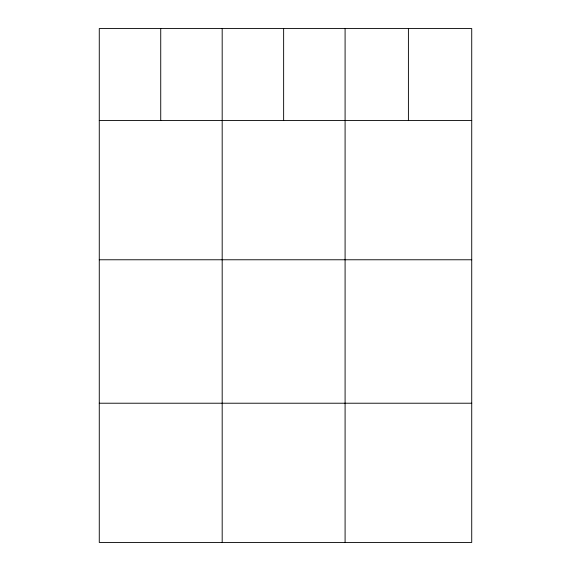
<?xml version="1.0" encoding="UTF-8"?>
<svg xmlns="http://www.w3.org/2000/svg" width="571" height="571" viewBox="0 0 571 571"><rect width="100%" height="100%" fill="white"/><g stroke="black" fill="none" stroke-linecap="round" stroke-linejoin="round"><path stroke-width="0.86" d="M471.725 120.538L471.725 542.45L99.275 542.45L99.275 28.55L471.725 28.55L471.725 120.538L99.275 120.538M99.275 259.769L471.725 259.769M99.275 403.219L471.725 403.219M408.408 28.55L408.408 120.538M345.091 28.55L345.091 542.45M283.637 28.55L283.637 120.538M222.183 28.55L222.183 542.45M160.729 28.55L160.729 120.538"/></g></svg>
